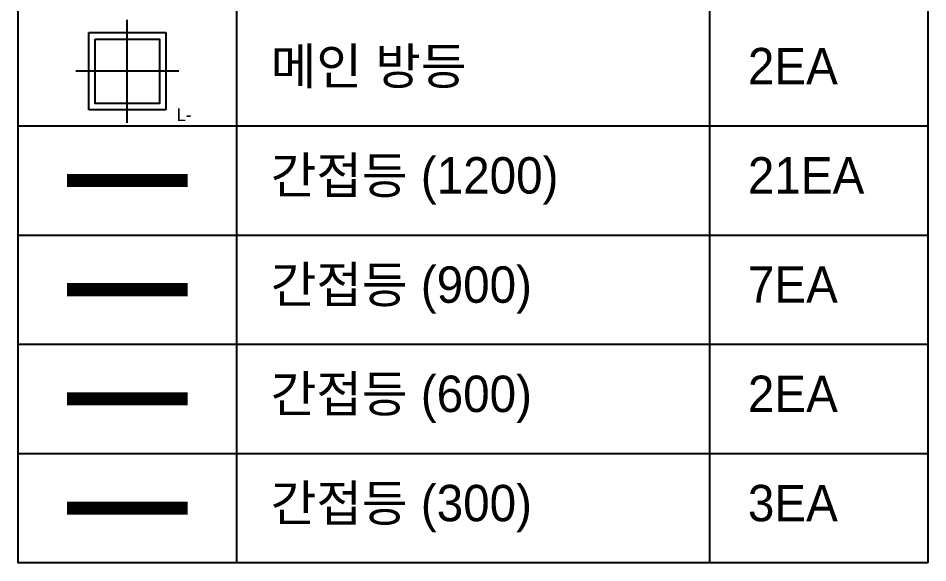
# Model space of a CAD drawing. Header units: inches. Extents: x 7740 to 83056, y -9304 to 75068.
# Drawn here: x 42951 to 45451, y 46038 to 47533 of the extents above; entities that cross this region are included whole.
import ezdxf
from ezdxf.enums import TextEntityAlignment as Align

# ---------------------------------------------------------------- set-up
doc = ezdxf.new("R2010")
doc.units = ezdxf.units.IN
doc.header["$LTSCALE"] = 50
doc.header["$MEASUREMENT"] = 0
doc.linetypes.add('HID', pattern=[2.3, 1.5, -0.8])
for name, color, linetype in [('0-ELC TEXT', 7, 'Continuous'), ('06-LIGHT', 4, 'Continuous'), ('RC-LIGHT', 7, 'Continuous')]:
    doc.layers.add(name, color=color, linetype=linetype)
doc.styles.add('DH-TEXT', font='')
doc.styles.add('코레일둥고', font='Korail_Round_Gothic_Medium.ttf')
doc.styles.get('DH-TEXT').set_extended_font_data('HY울릉도L')

# ---------------------------------------------------------------- blocks, each defined once
blk = doc.blocks.new('G-101')
at = {"layer": 'RC-LIGHT', "color": 251}
for p, q in [((0, -400), (0, 400)), ((400, 0), (-400, 0))]:
    blk.add_line(p, q, dxfattribs=at)
at = {"layer": 'RC-LIGHT', "color": 7}
for p, q in [((-300, -300), (-300, 300)), ((-300, 300), (300, 300)), ((300, 300), (300, -300)), ((300, -300), (-300, -300))]:
    blk.add_line(p, q, dxfattribs=at)
at = {"layer": 'RC-LIGHT', "color": 1}
blk.add_lwpolyline([(-250, 250), (250, 250), (250, -250), (-250, -250)], close=True, dxfattribs=at)
at = {"layer": 'RC-LIGHT', "style": 'DH-TEXT'}
blk.add_attdef('L-', text='', height=100, dxfattribs=at).set_placement((383.2, -287.8), align=Align.TOP_LEFT)

msp = doc.modelspace()

# ---------------------------------------------------------------- linework, layer by layer
at = {"layer": '0-ELC TEXT'}
for p, q in [((43550.7, 48737.8), (43550.7, 46037.8)), ((44850.7, 48737.8), (44850.7, 46037.8)), ((42950.7, 47237.8), (45450.7, 47237.8)), ((42950.7, 46937.8), (45450.7, 46937.8)), ((42950.7, 46637.8), (45450.7, 46637.8)), ((42950.7, 46337.8), (45450.7, 46337.8))]:
    msp.add_line(p, q, dxfattribs=at)
msp.add_lwpolyline([(45450.7, 46037.8), (42950.7, 46037.8), (42950.7, 48737.8), (45450.7, 48737.8)], close=True, dxfattribs=at)
at = {"layer": '06-LIGHT', "color": 1, "linetype": 'HID', "const_width": 36}
for points in [[(43084.7, 47087.8), (43416.7, 47087.8)], [(43084.7, 46787.8), (43416.7, 46787.8)], [(43084.7, 46487.8), (43416.7, 46487.8)], [(43084.7, 46187.8), (43416.7, 46187.8)]]:
    msp.add_lwpolyline(points, dxfattribs=at)

# ---------------------------------------------------------------- block references
at = {"layer": 'RC-LIGHT', "xscale": 0.3533442396066545, "yscale": 0.3533442396066545, "zscale": 0.3533442396066545}
msp.add_blockref('G-101', (43250.7, 47387.8), dxfattribs=at).add_auto_attribs({'L-': 'L-'})

# ---------------------------------------------------------------- texts
at = {"layer": '0-ELC TEXT', "style": '코레일둥고'}
for s, p in [('메인 방등', (43644.6, 47351.8)), ('2EA', (44956.2, 47351.8)), ('간접등 (1200)', (43644.6, 47051.8)), ('21EA', (44956.2, 47051.8)), ('간접등 (900)', (43644.6, 46751.8)), ('7EA', (44956.2, 46751.8)), ('간접등 (600)', (43644.6, 46451.8)), ('2EA', (44956.2, 46451.8)), ('간접등 (300)', (43644.6, 46151.8)), ('3EA', (44956.2, 46151.8))]:
    msp.add_text(s, height=100, dxfattribs=at).set_placement(p)

doc.saveas('drawing.dxf')
